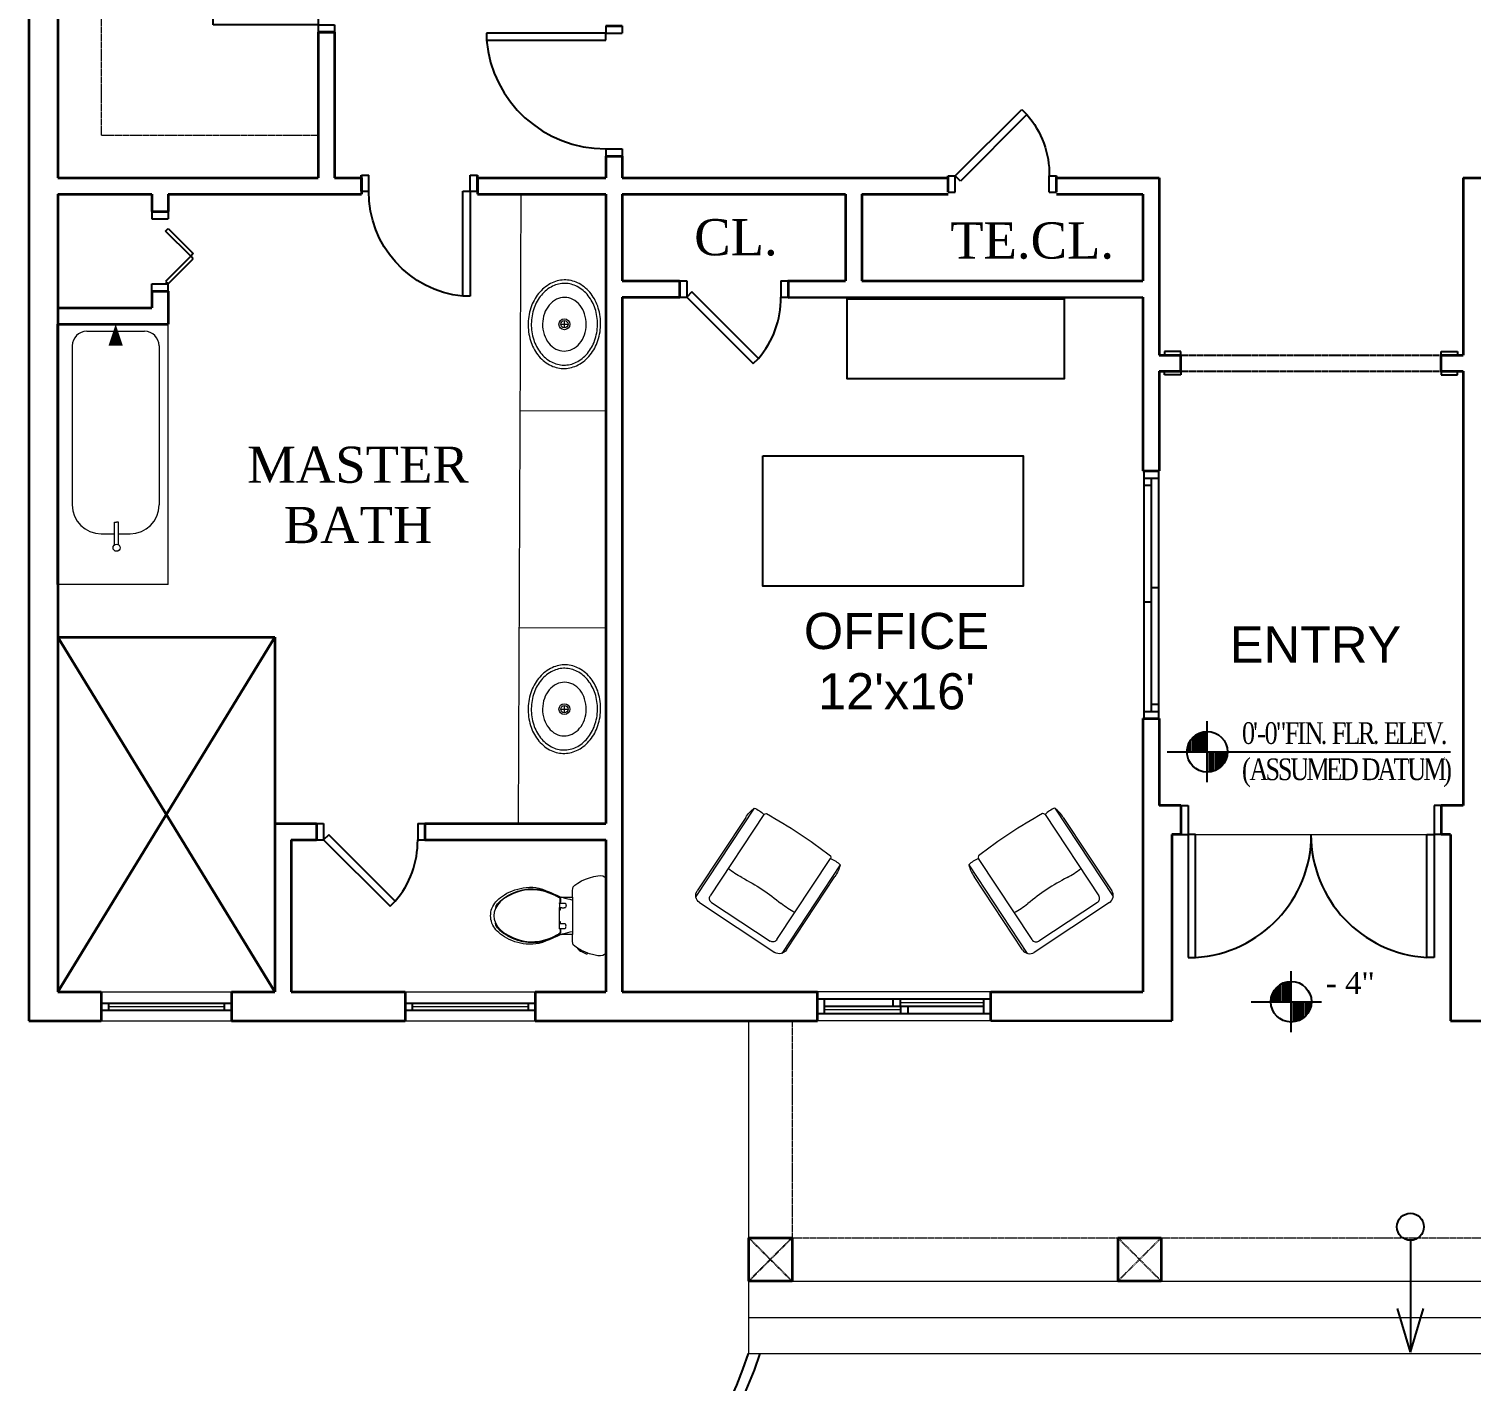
# Model space of a CAD drawing. Header units: inches. Extents: x 0 to 22102, y -19958 to 0.
# Drawn here: x 12240.3 to 12639, y -10535.1 to -10161.4 of the extents above; entities that cross this region are included whole.
import ezdxf

# ---------------------------------------------------------------- set-up
doc = ezdxf.new("R2010")
doc.units = ezdxf.units.IN
doc.header["$MEASUREMENT"] = 0
doc.linetypes.add('HIDDEN', pattern=[0.375, 0.25, -0.125])
doc.linetypes.add('HIDDEN2', pattern=[0.1875, 0.125, -0.0625])
for name, color, linetype in [('DOOR-EXT', 2, 'Continuous'), ('DOOR-INT', 2, 'Continuous'), ('ELEVATION NOTES', 1, 'Continuous'), ('FURNITURE', 8, 'Continuous'), ('Layer1', 1, 'Continuous'), ('TEXTL', 3, 'Continuous')]:
    doc.layers.add(name, color=color, linetype=linetype)
doc.layers.add('Fixtures_ Interior', color=7, linetype='Continuous', lineweight=0, true_color=0x616161)
doc.layers.add('Furniture_ Interior', color=7, linetype='Continuous', lineweight=25, true_color=0xa1a1a1)
for name, color, linetype, lineweight in [('wall view line', 210, 'Continuous', 13), ('WALL-EXT', 6, 'Continuous', 35), ('windows', 5, 'Continuous', 9)]:
    doc.layers.add(name, color=color, linetype=linetype, lineweight=lineweight)
doc.styles.add('TITLE-1', font='BOOKOS.TTF', dxfattribs={"height": 5})

# ---------------------------------------------------------------- blocks, each defined once
blk = doc.blocks.new("window_3'")
at = {"layer": 'DOOR-INT'}
for p, q in [((2822.43, -173.55), (2789.43, -173.55)), ((2789.43, -173.55), (2789.43, -175.55)), ((2822.43, -171.55), (2822.43, -173.55)), ((2822.43, -173.55), (2826.93, -173.55)), ((2822.43, -175.55), (2822.43, -173.55)), ((2826.93, -171.55), (2826.93, -173.55)), ((2789.43, -175.55), (2822.43, -175.55)), ((2822.43, -205.55), (2826.93, -205.55)), ((2822.43, -205.55), (2822.43, -207.55)), ((2826.93, -205.55), (2826.93, -207.55))]:
    blk.add_line(p, q, dxfattribs=at)
blk.add_arc((2822.3, -172.54), 33.01, 185.2342, 270.2184, dxfattribs=at)
at = {"layer": 'WALL-EXT'}
for p, q in [((2822.43, -171.55), (2826.93, -171.55)), ((2822.43, -207.55), (2826.93, -207.55))]:
    blk.add_line(p, q, dxfattribs=at)
blk = doc.blocks.new('door_')
at = {"layer": 'DOOR-INT'}
for p, q in [((3192.93, -117.3), (3190.93, -117.3)), ((3190.93, -117.3), (3190.93, -146.3)), ((3192.93, -146.3), (3192.93, -117.3)), ((3162.93, -146.3), (3164.93, -146.3)), ((3164.93, -146.3), (3164.93, -150.8)), ((3190.93, -146.3), (3192.93, -146.3)), ((3192.93, -146.3), (3192.93, -150.8)), ((3192.93, -146.3), (3194.93, -146.3)), ((3162.93, -150.8), (3164.93, -150.8)), ((3192.93, -150.8), (3194.93, -150.8))]:
    blk.add_line(p, q, dxfattribs=at)
blk.add_arc((3193.81, -146.04), 28.88, 95.7251, 180.5192, dxfattribs=at)
at = {"layer": 'WALL-EXT'}
for p, q in [((3162.93, -146.3), (3162.93, -150.8)), ((3194.93, -146.3), (3194.93, -150.8))]:
    blk.add_line(p, q, dxfattribs=at)
blk = doc.blocks.new('door 2')
at = {"layer": 'DOOR-INT'}
for p, q in [((2918.93, -377.8), (2920.93, -377.8)), ((2920.93, -377.8), (2920.93, -385.8)), ((2988.93, -377.8), (2988.93, -385.8)), ((2990.93, -377.8), (2988.93, -377.8)), ((2918.93, -385.8), (2920.93, -385.8)), ((2920.93, -385.8), (2920.93, -419.8)), ((2922.93, -385.8), (2920.93, -385.8)), ((2922.93, -419.8), (2922.93, -385.8)), ((2986.93, -419.8), (2986.93, -385.8)), ((2986.93, -385.8), (2988.93, -385.8)), ((2990.93, -385.8), (2988.93, -385.8)), ((2988.93, -385.8), (2988.93, -419.8)), ((2920.93, -419.8), (2922.93, -419.8)), ((2988.93, -419.8), (2986.93, -419.8))]:
    blk.add_line(p, q, dxfattribs=at)
for centre, start, end in [((2920.93, -385.8), 273.3665, 0), ((2988.93, -385.8), 180, 266.6335)]:
    blk.add_arc(centre, 34.06, start, end, dxfattribs=at)
at = {"layer": 'WALL-EXT'}
for p, q in [((2918.93, -377.8), (2918.93, -385.8)), ((2990.93, -377.8), (2990.93, -385.8)), ((2990.93, -377.8), (2990.93, -385.8))]:
    blk.add_line(p, q, dxfattribs=at)
blk = doc.blocks.new('window_CN26')
at = {"layer": 'DOOR-EXT'}
for p, q in [((2668.01, 184.69), (2716.01, 184.69)), ((2670.01, 180.69), (2670.01, 184.69)), ((2689.01, 182.69), (2689.01, 184.69)), ((2691.01, 182.69), (2691.01, 184.69)), ((2714.01, 180.69), (2714.01, 184.69)), ((2668.01, 180.69), (2716.01, 180.69)), ((2670.01, 182.69), (2714.01, 182.69)), ((2691.01, 182.69), (2691.01, 180.69)), ((2693.01, 182.69), (2693.01, 180.69))]:
    blk.add_line(p, q, dxfattribs=at)
at = {"layer": 'wall view line'}
for p, q in [((2716.01, 186.68), (2668.01, 186.68)), ((2668.01, 178.7), (2716.01, 178.7))]:
    blk.add_line(p, q, dxfattribs=at)
at = {"layer": 'WALL-EXT'}
for p, q in [((2668.01, 178.7), (2668.01, 186.68)), ((2716.01, 178.7), (2716.01, 186.68))]:
    blk.add_line(p, q, dxfattribs=at)
at = {"layer": 'windows'}
for p, q in [((2691.01, 183.69), (2714.01, 183.69)), ((2691.01, 181.69), (2670.01, 181.69))]:
    blk.add_line(p, q, dxfattribs=at)
blk = doc.blocks.new('sling door')
at = {"layer": 'DOOR-INT'}
for p, q in [((2902.7, -285.3), (2902.7, -351.8)), ((2906.7, -285.3), (2906.7, -287.3)), ((2902.7, -287.3), (2906.7, -287.3)), ((2902.7, -289.3), (2904.7, -289.3)), ((2904.7, -287.3), (2904.7, -351.8)), ((2906.7, -287.3), (2906.7, -353.8)), ((2904.7, -317.55), (2906.7, -317.55)), ((2902.7, -321.55), (2904.7, -321.55)), ((2904.7, -349.8), (2906.7, -349.8)), ((2902.7, -351.8), (2906.7, -351.8)), ((2902.7, -351.8), (2902.7, -353.8))]:
    blk.add_line(p, q, dxfattribs=at)
at = {"layer": 'WALL-EXT'}
for p, q in [((2902.43, -285.3), (2906.93, -285.3)), ((2902.43, -353.8), (2906.93, -353.8))]:
    blk.add_line(p, q, dxfattribs=at)
blk = doc.blocks.new('Sink - Oval top')
for p, q in [((-1, 0), (1, 0)), ((0, 1), (0, -1))]:
    blk.add_line(p, q)
at = {"linetype": 'Continuous'}
for points in [[(-12.23, 0.39, 0.117634), (-11.46, -3.36, 0.104469), (-8.88, -6.8, 0.090016), (-5.08, -9.07, 0.08192), (-0.32, -10.02, 0.08192), (4.49, -9.38, 0.090016), (8.42, -7.36, 0.104469), (11.22, -4.09, 0.117634), (12.23, -0.39, 0.117634), (11.46, 3.36, 0.104469), (8.88, 6.8, 0.090016), (5.08, 9.07, 0.08192), (0.32, 10.02, 0.08192), (-4.49, 9.38, 0.090016), (-8.42, 7.36, 0.104469), (-11.22, 4.09, 0.117634)], [(-11.29, 0.16, 0.118622), (-10.52, -3.25, 0.104678), (-8.07, -6.36, 0.089562), (-4.54, -8.37, 0.081185), (-0.13, -9.15, 0.081185), (4.3, -8.49, 0.089562), (7.89, -6.58, 0.104678), (10.42, -3.55, 0.118622), (11.29, -0.16, 0.118622), (10.52, 3.25, 0.104678), (8.07, 6.36, 0.089562), (4.54, 8.37, 0.081185), (0.13, 9.15, 0.081185), (-4.3, 8.49, 0.089562), (-7.89, 6.58, 0.104678), (-10.42, 3.55, 0.118622)], [(-7.42, 0.08, 0.118283), (-6.91, -2.17, 0.104607), (-5.29, -4.21, 0.089718), (-2.97, -5.53, 0.081436), (-0.07, -6.04, 0.081436), (2.84, -5.59, 0.089718), (5.2, -4.33, 0.104607), (6.86, -2.32, 0.118283), (7.42, -0.08, 0.118283), (6.91, 2.17, 0.104607), (5.29, 4.21, 0.089718), (2.97, 5.53, 0.081436), (0.07, 6.04, 0.081436), (-2.84, 5.59, 0.089718), (-5.2, 4.33, 0.104607), (-6.86, 2.32, 0.118283)]]:
    blk.add_lwpolyline(points, format="xyb", close=True, dxfattribs=at)
for radius in [1.5, 1]:
    blk.add_circle((0, 0), radius)
blk = doc.blocks.new('post')
at = {"layer": 'Layer1', "linetype": 'HIDDEN', "ltscale": 0.2}
for p, q in [((2157.33, 311.43), (2145.33, 299.43)), ((2145.33, 311.43), (2157.33, 299.43))]:
    blk.add_line(p, q, dxfattribs=at)
at = {"layer": 'WALL-EXT'}
for p, q in [((2145.33, 311.43), (2157.33, 311.43)), ((2145.33, 311.43), (2145.33, 299.43)), ((2157.33, 311.43), (2157.33, 299.43)), ((2157.33, 299.43), (2145.33, 299.43))]:
    blk.add_line(p, q, dxfattribs=at)
blk = doc.blocks.new('DOOR_LIN')
at = {"layer": 'DOOR-INT'}
for p, q in [((12272.26, -10211.86), (12272.26, -10213.86)), ((12276.76, -10211.86), (12276.76, -10213.86)), ((12272.26, -10213.86), (12276.76, -10213.86)), ((12276.05, -10217.25), (12276.76, -10216.54)), ((12283, -10224.2), (12276.05, -10217.25)), ((12276.76, -10216.54), (12283.71, -10223.49)), ((12283.71, -10223.49), (12283, -10224.2)), ((12283, -10224.2), (12276.05, -10231.15)), ((12276.76, -10231.86), (12283.71, -10224.91)), ((12283.71, -10224.91), (12283, -10224.2)), ((12272.26, -10231.86), (12276.76, -10231.86)), ((12272.26, -10233.86), (12272.26, -10231.86)), ((12276.05, -10231.15), (12276.76, -10231.86)), ((12276.76, -10233.86), (12276.76, -10231.86))]:
    blk.add_line(p, q, dxfattribs=at)
at = {"layer": 'WALL-EXT'}
for p, q in [((12272.26, -10211.86), (12276.76, -10211.86)), ((12272.26, -10233.86), (12276.76, -10233.86)), ((12272.26, -10233.86), (12276.76, -10233.86))]:
    blk.add_line(p, q, dxfattribs=at)
blk = doc.blocks.new('DOOR_261')
at = {"layer": 'DOOR-INT'}
for p, q in [((12426.15, -10231.01), (12428.15, -10231.01)), ((12428.15, -10231.01), (12428.15, -10235.51)), ((12454.15, -10231.01), (12454.15, -10235.51)), ((12454.15, -10231.01), (12456.15, -10231.01)), ((12426.15, -10235.51), (12428.15, -10235.51)), ((12429.56, -10234.09), (12428.15, -10235.51)), ((12428.15, -10235.51), (12446.53, -10253.89)), ((12447.95, -10252.48), (12429.56, -10234.09)), ((12454.15, -10235.51), (12456.15, -10235.51)), ((12446.53, -10253.89), (12447.95, -10252.48))]:
    blk.add_line(p, q, dxfattribs=at)
blk.add_arc((12428.68, -10235.82), 25.47, 319.1551, 0.7005, dxfattribs=at)
at = {"layer": 'WALL-EXT'}
for p, q in [((12426.15, -10231.01), (12426.15, -10235.51)), ((12456.15, -10231.01), (12456.15, -10235.51))]:
    blk.add_line(p, q, dxfattribs=at)
blk = doc.blocks.new('Addison Slipper Chair')
at = {"layer": 'Furniture_ Interior', "lineweight": 0, "transparency": 33554687}
for p, q in [((-6.07, 0.41), (-6.07, 12.66)), ((6.07, 0.41), (6.07, 12.66))]:
    blk.add_line(p, q, dxfattribs=at)
blk.add_lwpolyline([(5.32, 13.01, -0.414214), (6.3, 12.02), (6.3, 1.87, -0.081047), (6.07, 0.41, -0.088417), (4.7, 0.41, -0.192868), (4.52, 0.18, -0.040637), (-4.52, 0.18, -0.192868), (-4.7, 0.41, -0.088417), (-6.07, 0.41, -0.081047), (-6.3, 1.87), (-6.3, 12.02, -0.414214), (-5.32, 13.01)], format="xyb", close=True, dxfattribs=at)
for points in [[(-4.7, 0.41), (-4.7, 11.66, -0.414214), (-4.14, 12.22), (4.13, 12.22, -0.414214), (4.7, 11.65), (4.7, 0.41)], [(-4.7, 7.91, -0.042581), (-2.78, 7.91, 0.028758), (0, 7.74, 0.028758), (2.78, 7.91, -0.042581), (4.7, 7.91)]]:
    blk.add_lwpolyline(points, format="xyb", dxfattribs=at)
blk = doc.blocks.new('K-3578-RA  Barrington_ Comfort Height_ Two-Piece Elongated Toilet')
at = {"layer": 'Fixtures_ Interior', "lineweight": 0, "transparency": 33554687}
for p, q in [((-1.95, 8.55), (1.96, 8.55)), ((-0.82, 7.44), (-0.82, 7.69)), ((-1.27, 7.19), (-0.86, 7.19)), ((-0.82, 7.44), (-0.82, 7.22)), ((1.27, 7.19), (0.86, 7.19))]:
    blk.add_line(p, q, dxfattribs=at)
blk.add_lwpolyline([(-2.65, 8.55), (-2.86, 8.57), (-3.02, 8.62), (-3.18, 8.78), (-3.4, 9.1), (-3.63, 9.5), (-3.81, 9.89), (-3.96, 10.31), (-4.09, 10.76), (-4.17, 11.18), (-4.19, 11.49), (-4.16, 11.72), (-4.05, 11.89), (-3.92, 11.99), (-3.78, 12.02), (-1.95, 12.02), (-1.95, 12.09), (1.96, 12.09), (1.96, 12.02), (3.78, 12.02), (3.92, 11.99), (4.05, 11.89), (4.16, 11.72), (4.19, 11.49), (4.17, 11.18), (4.09, 10.76), (3.96, 10.31), (3.91, 10.16), (3.94, 10.12), (3.99, 10.08), (4.02, 10.04), (4.02, 10), (3.82, 9.59), (3.78, 9.53), (3.75, 9.45), (3.72, 9.39), (3.7, 9.35), (3.68, 9.32), (3.67, 9.31), (3.65, 9.29), (3.65, 9.29), (3.62, 9.26), (3.57, 9.21), (3.49, 9.15), (3.44, 9.11), (3.4, 9.09), (3.38, 9.07), (3.18, 8.78), (3.02, 8.62), (2.87, 8.57), (2.69, 8.55), (2.06, 8.55), (1.96, 8.55), (1.96, 7.58), (1.96, 7.35), (2.02, 7.2), (2.15, 6.92), (2.28, 6.63), (2.4, 6.36), (2.41, 6.33), (2.5, 6.12), (2.58, 5.92), (2.65, 5.72), (2.76, 5.48), (2.78, 5.43), (2.83, 5.27), (2.89, 5.02), (2.95, 4.72), (2.98, 4.4), (2.98, 4.07), (2.96, 3.72), (2.92, 3.39), (2.87, 3.11), (2.8, 2.83), (2.71, 2.52), (2.59, 2.21), (2.48, 1.94), (2.35, 1.7), (2.21, 1.45), (2.06, 1.23), (1.91, 1.02), (1.76, 0.84), (1.61, 0.68), (1.46, 0.54), (1.31, 0.43), (1.16, 0.32), (0.97, 0.22), (0.77, 0.14), (0.58, 0.08), (0.38, 0.03), (0.19, 0.01), (0.01, 0), (-0.18, 0.01), (-0.37, 0.03), (-0.57, 0.07), (-0.76, 0.14), (-0.96, 0.22), (-1.14, 0.32), (-1.3, 0.43), (-1.45, 0.54), (-1.6, 0.68), (-1.75, 0.84), (-1.9, 1.02), (-2.05, 1.23), (-2.2, 1.45), (-2.34, 1.69), (-2.47, 1.94), (-2.58, 2.21), (-2.7, 2.52), (-2.79, 2.83), (-2.86, 3.11), (-2.91, 3.39), (-2.95, 3.72), (-2.97, 4.07), (-2.97, 4.4), (-2.94, 4.72), (-2.88, 5.02), (-2.82, 5.27), (-2.77, 5.43), (-2.75, 5.48), (-2.64, 5.72), (-2.57, 5.92), (-2.49, 6.12), (-2.39, 6.34), (-2.37, 6.4), (-2.36, 6.42), (-2.27, 6.63), (-2.14, 6.92), (-2.01, 7.2), (-1.95, 7.35), (-1.95, 7.58), (-1.95, 8.11), (-1.95, 8.55)], close=True, dxfattribs=at)
for points in [[(-1.95, 12.02), (1.96, 12.02), (1.96, 12.09), (1.96, 12.02)], [(3.91, 10.16), (3.81, 9.89), (3.63, 9.5), (3.38, 9.07)], [(-1.64, 8.55), (-1.64, 8.53), (-1.68, 8.3), (-1.73, 8.05), (-1.8, 7.78), (-1.89, 7.5), (-1.95, 7.35)], [(-1.33, 7.19), (-1.33, 7.69), (-1.32, 7.78), (-1.29, 7.83), (-1.24, 7.86), (-1.16, 7.87), (-1.08, 7.88), (-0.99, 7.87), (-0.92, 7.86), (-0.86, 7.83), (-0.83, 7.78), (-0.82, 7.69)], [(1.34, 7.19), (1.34, 7.69), (1.33, 7.78), (1.3, 7.83), (1.25, 7.86), (1.17, 7.87), (1.09, 7.88), (1, 7.87), (0.92, 7.86), (0.87, 7.83), (0.84, 7.78), (0.83, 7.69), (0.83, 7.19)], [(1.96, 7.35), (1.9, 7.5), (1.81, 7.78), (1.74, 8.05), (1.69, 8.3), (1.65, 8.53), (1.65, 8.55)], [(-2.56, 2.83), (-2.71, 3.37), (-2.8, 3.91), (-2.82, 4.44), (-2.78, 4.96), (-2.68, 5.5), (-2.53, 5.99), (-2.39, 6.34)], [(-1.27, 7.19), (-1.33, 7.19), (-1.34, 7.19), (-1.35, 7.19), (-1.35, 7.2), (-1.36, 7.24), (-1.36, 7.25), (-1.36, 7.26), (-1.42, 7.27), (-1.58, 7.27), (-1.74, 7.27), (-1.79, 7.27), (-1.82, 7.23), (-1.89, 7.11), (-1.91, 7.07), (-1.97, 6.98), (-2.07, 6.79), (-2.1, 6.73), (-2.23, 6.46), (-2.36, 6.12), (-2.37, 6.11), (-2.52, 5.66), (-2.64, 5.14), (-2.7, 4.6), (-2.71, 4.06), (-2.66, 3.52), (-2.53, 2.97), (-2.31, 2.38), (-2.04, 1.82), (-1.76, 1.36), (-1.45, 1), (-1.11, 0.7), (-0.74, 0.5), (-0.37, 0.38), (0, 0.35), (0.37, 0.38), (0.74, 0.5), (1.11, 0.7), (1.45, 1), (1.76, 1.36), (2.04, 1.82), (2.31, 2.38), (2.53, 2.97), (2.66, 3.52), (2.71, 4.06), (2.7, 4.6), (2.64, 5.14), (2.52, 5.66), (2.37, 6.11), (2.36, 6.12), (2.23, 6.46), (2.1, 6.73), (2.07, 6.79), (1.97, 6.98), (1.91, 7.07), (1.89, 7.11)], [(-2.36, 6.42), (-2.22, 6.71), (-2.13, 6.87), (-2.07, 6.97), (-2.02, 7.05), (-1.97, 7.13), (-1.91, 7.2), (-1.86, 7.25), (-1.83, 7.27), (-1.81, 7.28), (-1.74, 7.29), (-1.58, 7.29), (-1.43, 7.29), (-1.36, 7.27)], [(-1.36, 7.27), (-1.35, 7.24), (-1.34, 7.19)], [(-0.57, 7.19), (-0.61, 7.19), (-0.63, 7.19), (-0.66, 7.19), (-0.72, 7.19), (-0.78, 7.19), (-0.81, 7.19), (-0.83, 7.19), (-0.86, 7.19)], [(-0.61, 7.19), (-0.61, 7.21), (-0.62, 7.26), (-0.63, 7.28), (-0.81, 7.28), (-0.82, 7.26), (-0.82, 7.21), (-0.82, 7.19)], [(0.57, 7.19), (0.27, 7.19), (0, 7.19), (-0.27, 7.19), (-0.57, 7.19)], [(0.86, 7.19), (0.83, 7.19), (0.81, 7.19), (0.78, 7.19), (0.72, 7.19), (0.66, 7.19), (0.63, 7.19), (0.61, 7.19), (0.57, 7.19)], [(0.83, 7.19), (0.82, 7.21), (0.82, 7.26), (0.81, 7.28), (0.63, 7.28), (0.62, 7.26), (0.61, 7.21), (0.61, 7.19)], [(1.34, 7.19), (1.35, 7.24), (1.36, 7.27), (1.43, 7.29), (1.58, 7.29), (1.74, 7.29), (1.82, 7.28), (1.83, 7.27), (1.86, 7.25), (1.91, 7.2), (1.96, 7.13), (2.02, 7.05), (2.07, 6.97), (2.13, 6.87), (2.22, 6.71), (2.37, 6.4), (2.53, 5.99), (2.68, 5.5), (2.78, 4.96), (2.82, 4.44), (2.81, 3.91), (2.72, 3.37), (2.57, 2.84), (2.36, 2.29), (2.12, 1.79), (2.11, 1.78), (1.84, 1.35), (1.56, 0.99), (1.25, 0.7), (0.97, 0.53), (0.79, 0.5), (0.77, 0.51)], [(1.35, 7.19), (1.34, 7.19), (1.33, 7.19), (1.27, 7.19)], [(1.35, 7.19), (1.35, 7.2), (1.36, 7.24), (1.36, 7.25), (1.36, 7.26), (1.42, 7.27), (1.58, 7.27), (1.74, 7.27), (1.79, 7.27), (1.82, 7.23), (1.89, 7.11)], [(-0.98, 0.54), (-1.26, 0.72), (-1.57, 1.02), (-1.85, 1.38), (-2.1, 1.8), (-2.35, 2.29), (-2.56, 2.82)], [(-0.97, 0.53), (-0.79, 0.51), (-0.78, 0.52)]]:
    blk.add_lwpolyline(points, dxfattribs=at)
blk = doc.blocks.new('windows _PA3060')
at = {"layer": 'DOOR-INT'}
for p, q in [((2624.22, 97.7), (2624.22, 133.7)), ((2626.22, 131.7), (2624.22, 131.7)), ((2626.22, 97.7), (2626.22, 133.7)), ((2626.22, 99.7), (2624.22, 99.7))]:
    blk.add_line(p, q, dxfattribs=at)
at = {"layer": 'wall view line'}
for p, q in [((2621.43, 133.7), (2621.43, 97.7)), ((2629.43, 133.7), (2629.43, 97.7))]:
    blk.add_line(p, q, dxfattribs=at)
at = {"layer": 'WALL-EXT'}
for p, q in [((2629.43, 133.7), (2621.43, 133.7)), ((2629.43, 97.7), (2621.43, 97.7))]:
    blk.add_line(p, q, dxfattribs=at)
at = {"layer": 'windows'}
blk.add_line((2625.22, 99.7), (2625.22, 131.7), dxfattribs=at)

msp = doc.modelspace()

# ---------------------------------------------------------------- linework, layer by layer
at = {"layer": 'DOOR-INT'}
for p, q in [((12558.75825, -10250.50801), (12554.25825, -10250.50801)), ((12554.25825, -10250.50801), (12554.25825, -10251.50801)), ((12558.75825, -10251.50801), (12558.75825, -10250.50801)), ((12630.75825, -10251.50801), (12630.75825, -10250.50801)), ((12630.75825, -10250.50801), (12635.25825, -10250.50801)), ((12635.25825, -10250.50801), (12635.25825, -10251.50801)), ((12554.25825, -10257.00801), (12554.25825, -10256.00801)), ((12558.75825, -10257.00801), (12554.25825, -10257.00801)), ((12558.75825, -10256.00801), (12558.75825, -10257.00801)), ((12630.75825, -10256.00801), (12630.75825, -10257.00801)), ((12630.75825, -10257.00801), (12635.25825, -10257.00801)), ((12635.25825, -10257.00801), (12635.25825, -10256.00801))]:
    msp.add_line(p, q, dxfattribs=at)
at = {"layer": 'DOOR-INT', "linetype": 'HIDDEN2'}
for p, q in [((12558.75825, -10251.50801), (12630.75825, -10251.50801)), ((12558.75825, -10256.00801), (12630.75825, -10256.00801))]:
    msp.add_line(p, q, dxfattribs=at)
at = {"layer": 'ELEVATION NOTES'}
for p, q in [((12566.03829, -10369.59387), (12566.03829, -10352.76106)), ((12560.98845, -10361.17746), (12560.98845, -10358.73171)), ((12561.54954, -10361.17746), (12561.54954, -10357.8109)), ((12562.11064, -10361.17746), (12562.11064, -10357.17045)), ((12562.67173, -10361.17746), (12562.67173, -10356.68871)), ((12563.23282, -10361.17746), (12563.23282, -10356.31824)), ((12563.79392, -10361.17746), (12563.79392, -10356.03495)), ((12564.35501, -10361.17746), (12564.35501, -10355.82496)), ((12564.9161, -10361.17746), (12564.9161, -10355.67989)), ((12565.4772, -10361.17746), (12565.4772, -10355.59465)), ((12554.99793, -10361.17746), (12574.4547, -10361.17746)), ((12566.59939, -10361.17746), (12633.26008, -10361.17746)), ((12566.59939, -10361.17746), (12566.59939, -10366.76028)), ((12567.16048, -10361.17746), (12567.16048, -10366.67504)), ((12567.72157, -10361.17746), (12567.72157, -10366.52996)), ((12568.28267, -10361.17746), (12568.28267, -10366.31998)), ((12568.84376, -10361.17746), (12568.84376, -10366.03668)), ((12569.40485, -10361.17746), (12569.40485, -10365.66621)), ((12569.96595, -10361.17746), (12569.96595, -10365.18447)), ((12570.52704, -10361.17746), (12570.52704, -10364.54402)), ((12571.08814, -10361.17746), (12571.08814, -10363.62321)), ((12571.64923, -10361.17746), (12571.64923, -10361.1776)), ((12589.23901, -10438.67374), (12589.23901, -10421.84093)), ((12584.75026, -10430.25734), (12584.75026, -10426.89078)), ((12585.31135, -10430.25734), (12585.31135, -10426.25033)), ((12585.87244, -10430.25734), (12585.87244, -10425.76859)), ((12586.43354, -10430.25734), (12586.43354, -10425.39812)), ((12586.99463, -10430.25734), (12586.99463, -10425.11482)), ((12587.55572, -10430.25734), (12587.55572, -10424.90484)), ((12588.11682, -10430.25734), (12588.11682, -10424.75976)), ((12588.67791, -10430.25734), (12588.67791, -10424.67452)), ((12578.19864, -10430.25734), (12597.65541, -10430.25734)), ((12584.18916, -10430.25734), (12584.18916, -10427.81159)), ((12589.8001, -10430.25734), (12589.8001, -10435.84015)), ((12590.36119, -10430.25734), (12590.36119, -10435.75491)), ((12590.92229, -10430.25734), (12590.92229, -10435.60984)), ((12591.48338, -10430.25734), (12591.48338, -10435.39985)), ((12592.04447, -10430.25734), (12592.04447, -10435.11656)), ((12592.60557, -10430.25734), (12592.60557, -10434.74609)), ((12593.16666, -10430.25734), (12593.16666, -10434.26434)), ((12593.72776, -10430.25734), (12593.72776, -10433.6239)), ((12594.28885, -10430.25734), (12594.28885, -10432.70309)), ((12594.84994, -10430.25734), (12594.84994, -10430.25747))]:
    msp.add_line(p, q, dxfattribs=at)
for centre in [(12566.03829, -10361.17746), (12589.23901, -10430.25734)]:
    msp.add_circle(centre, 5.61094, dxfattribs=at)
at = {"layer": 'Fixtures_ Interior', "linetype": 'Continuous', "lineweight": 0, "transparency": 33554687}
for p, q in [((12376.32075, -10207.00801), (12375.57075, -10381.00801)), ((12278.75825, -10314.92865), (12278.75825, -10242.95801)), ((12256.25825, -10244.95801), (12272.25825, -10244.95801)), ((12252.25825, -10248.95801), (12252.25825, -10292.95801)), ((12276.25825, -10248.95801), (12276.25825, -10292.95801)), ((12399.75825, -10267.00801), (12376.06327, -10266.90752)), ((12263.95817, -10303.97488), (12263.95817, -10297.69403)), ((12263.95817, -10297.69403), (12264.49926, -10297.69403)), ((12265.05155, -10297.69403), (12264.51046, -10297.69403)), ((12265.05155, -10303.97488), (12265.05155, -10297.69403)), ((12260.25825, -10300.95801), (12263.95817, -10300.95801)), ((12265.05155, -10300.95801), (12268.25825, -10300.95801)), ((12278.75825, -10314.92865), (12248.25825, -10314.92865)), ((12399.75825, -10327.00801), (12375.80428, -10326.9064))]:
    msp.add_line(p, q, dxfattribs=at)
msp.add_lwpolyline([(12264.25825, -10242.95801, 0, 4, 0), (12264.25825, -10248.95801, 4, 4, 0)], format="xyseb", dxfattribs=at)
msp.add_circle((12264.50486, -10304.78752), 0.97942, dxfattribs=at)
for centre, radius, start, end in [((12256.25825, -10248.95801), 4, 90, 180), ((12272.25825, -10248.95801), 4, 0, 90), ((12260.25825, -10292.95801), 8, 180, 270), ((12268.25825, -10292.95801), 8, 270, 0)]:
    msp.add_arc(centre, radius, start, end, dxfattribs=at)
at = {"layer": 'FURNITURE'}
for points in [[(12466.52198, -10235.95774), (12526.52198, -10235.95774), (12526.52198, -10258.11563), (12466.52198, -10258.11563)], [(12443.18667, -10279.36377), (12515.18667, -10279.36377), (12515.18667, -10315.36377), (12443.18667, -10315.36377)]]:
    msp.add_lwpolyline(points, close=True, dxfattribs=at)
at = {"layer": 'TEXTL', "color": 6}
for p, q in [((12260.25825, -10427.50801), (12260.25825, -10435.50801)), ((12296.25825, -10427.50801), (12296.25825, -10435.50801)), ((12622.22358, -10496.20262), (12622.22358, -10527.14677)), ((12622.22358, -10527.14677), (12618.61816, -10515.09663)), ((12622.22358, -10527.14677), (12625.82901, -10515.09663))]:
    msp.add_line(p, q, dxfattribs=at)
msp.add_circle((12622.22358, -10492.47431), 3.72831, dxfattribs=at)
at = {"layer": 'TEXTL'}
for centre, radius, start, end in [((12326.01731, -10489.74893), 119.37026, 271.5389586, 341.559542), ((12325.95749, -10489.66343), 122.45698, 271.544567, 341.9983834)]:
    msp.add_arc(centre, radius, start, end, dxfattribs=at)
at = {"layer": 'wall view line', "color": 6, "linetype": 'HIDDEN2'}
for p, q in [((12260.25825, -10064.00801), (12260.25825, -10190.75801)), ((12260.25825, -10190.75801), (12320.25825, -10190.75801)), ((12451.25825, -10435.50801), (12451.25825, -10495.508)), ((12439.25825, -10495.50801), (12655.38325, -10495.50801))]:
    msp.add_line(p, q, dxfattribs=at)
at = {"layer": 'wall view line'}
for p, q in [((12558.75825, -10384.00801), (12630.75825, -10384.00801)), ((12439.25825, -10435.50801), (12439.25825, -10527.50801)), ((12439.25825, -10507.50801), (12655.38325, -10507.50801)), ((12449.25826, -10507.50801), (12449.25826, -10507.50801)), ((12439.25825, -10517.50801), (12655.38325, -10517.50801)), ((12439.25825, -10527.50801), (12655.38325, -10527.50801))]:
    msp.add_line(p, q, dxfattribs=at)
at = {"layer": 'WALL-EXT'}
for p, q in [((12240.25825, -10014.25801), (12240.25825, -10435.50801)), ((12248.25825, -10052.00801), (12248.25825, -10202.50801)), ((12320.25825, -10162.25801), (12320.25825, -10202.50801)), ((12324.75825, -10162.25801), (12320.25825, -10162.25801)), ((12324.75825, -10162.25801), (12324.75825, -10202.50801)), ((12399.75825, -10196.50801), (12399.75825, -10202.50801)), ((12404.25825, -10196.50801), (12404.25825, -10202.50801)), ((12248.25825, -10202.50801), (12320.25825, -10202.50801)), ((12324.75825, -10202.50801), (12332.25825, -10202.50801)), ((12332.25825, -10202.50801), (12332.25825, -10207.00801)), ((12364.25825, -10202.50801), (12399.75825, -10202.50801)), ((12364.25825, -10202.50801), (12364.25825, -10207.00801)), ((12404.25825, -10202.50801), (12494.38325, -10202.50801)), ((12524.38325, -10202.50801), (12552.75825, -10202.50801)), ((12552.75825, -10202.50801), (12552.75825, -10251.50801)), ((12636.75825, -10202.50801), (12636.75825, -10251.50801)), ((12636.75825, -10202.50801), (12767.75825, -10202.50801)), ((12248.25825, -10207.00801), (12274.25825, -10207.00801)), ((12248.25825, -10207.00801), (12274.25825, -10207.00801)), ((12248.25825, -10207.00801), (12248.25825, -10329.50801)), ((12274.25825, -10207.00801), (12274.25825, -10211.85801)), ((12278.75825, -10207.00801), (12278.75825, -10211.85801)), ((12278.75825, -10207.00801), (12296.25825, -10207.00801)), ((12278.75825, -10207.00801), (12332.25825, -10207.00801)), ((12364.25825, -10207.00801), (12399.75825, -10207.00801)), ((12399.75825, -10207.00801), (12399.75825, -10381.00801)), ((12404.25825, -10207.00801), (12466.00825, -10207.00801)), ((12404.25825, -10207.00801), (12404.25825, -10231.00801)), ((12466.00825, -10207.00801), (12466.00825, -10231.00801)), ((12470.50825, -10207.00801), (12494.38325, -10207.00801)), ((12470.50825, -10207.00801), (12470.50825, -10231.00801)), ((12524.38325, -10207.00801), (12548.25825, -10207.00801)), ((12548.25825, -10207.00801), (12548.25825, -10231.00801)), ((12404.25825, -10231.00801), (12420.1463, -10231.00801)), ((12450.13479, -10231.00801), (12466.00825, -10231.00801)), ((12470.50825, -10231.00801), (12548.25825, -10231.00801)), ((12274.25825, -10233.85801), (12274.25825, -10238.45801)), ((12278.75825, -10233.85801), (12278.75825, -10242.95801)), ((12404.25825, -10235.50801), (12420.19421, -10235.50801)), ((12404.25825, -10235.50801), (12404.25825, -10427.50801)), ((12450.19902, -10235.63209), (12548.25825, -10235.50801)), ((12548.25825, -10235.50801), (12548.25825, -10283.50801)), ((12248.25825, -10238.45801), (12274.25825, -10238.45801)), ((12248.25825, -10242.95801), (12278.75825, -10242.95801)), ((12248.25825, -10314.92865), (12248.25825, -10242.95801)), ((12552.75825, -10251.50801), (12558.75825, -10251.50801)), ((12558.75825, -10256.00801), (12558.75825, -10251.50801)), ((12630.75825, -10251.50801), (12636.75825, -10251.50801)), ((12630.75825, -10256.00801), (12630.75825, -10251.50801)), ((12552.75825, -10256.00801), (12558.75825, -10256.00801)), ((12552.75825, -10256.00801), (12552.75825, -10283.50801)), ((12630.75825, -10256.00801), (12636.75825, -10256.00801)), ((12636.75825, -10256.00801), (12636.75825, -10376.00801)), ((12248.25825, -10329.50801), (12308.25825, -10329.50801)), ((12248.25825, -10329.50801), (12248.25825, -10427.50801)), ((12308.25825, -10329.50801), (12248.25825, -10427.50801)), ((12248.25825, -10329.50801), (12308.25825, -10427.50801)), ((12308.25825, -10329.50801), (12308.25825, -10427.50801)), ((12548.25825, -10352.00801), (12548.25825, -10427.50801)), ((12552.75825, -10352.00801), (12552.75825, -10376.00801)), ((12558.75825, -10376.00801), (12552.75825, -10376.00801)), ((12636.75825, -10376.00801), (12630.75825, -10376.00801)), ((12636.75825, -10376.00801), (12636.75825, -10376.00801)), ((12308.25825, -10381.00801), (12319.75825, -10381.00801)), ((12319.75825, -10381.00801), (12319.75825, -10385.50801)), ((12349.75826, -10381.00801), (12399.75825, -10381.00801)), ((12349.75826, -10381.00801), (12349.75826, -10385.50801)), ((12312.75825, -10385.50801), (12319.75825, -10385.50801)), ((12312.75825, -10385.50801), (12312.75825, -10427.50801)), ((12349.75826, -10385.50801), (12399.75825, -10385.50801)), ((12399.75825, -10385.50801), (12399.75825, -10427.50801)), ((12556.25825, -10384.00801), (12556.25825, -10435.50801)), ((12558.75825, -10384.00801), (12556.25825, -10384.00801)), ((12633.25825, -10384.00801), (12630.75825, -10384.00801)), ((12633.25825, -10384.00801), (12633.25825, -10435.50801)), ((12248.25825, -10427.50801), (12260.25825, -10427.50801)), ((12296.25825, -10427.50801), (12308.25825, -10427.50801)), ((12312.75825, -10427.50801), (12344.25825, -10427.50801)), ((12380.25825, -10427.50801), (12399.75825, -10427.50801)), ((12404.25825, -10427.50801), (12458.25825, -10427.50801)), ((12506.25825, -10427.50801), (12548.25825, -10427.50801)), ((12240.25825, -10435.50801), (12260.25825, -10435.50801)), ((12296.25825, -10435.50801), (12344.25825, -10435.50801)), ((12380.25825, -10435.50801), (12458.25825, -10435.50801)), ((12506.25825, -10435.49093), (12556.25825, -10435.50801)), ((12633.25825, -10435.50801), (12669.50825, -10435.50801))]:
    msp.add_line(p, q, dxfattribs=at)

# ---------------------------------------------------------------- block references
at = {"layer": 'DOOR-INT', "xscale": -1}
for p, rotation in [((12173.95801, -6967.33163), 90), ((9169.33187, -10352.55824), 180)]:
    msp.add_blockref('door_', p, dxfattribs=dict(at, rotation=rotation))
at = {"layer": 'DOOR-INT'}
for name, p in [("window_3'", (9577.33187, -9988.95777)), ('sling door', (9645.83187, -9998.20777)), ('door 2', (9639.83187, -9998.20777))]:
    msp.add_blockref(name, p, dxfattribs=at)
at = {"layer": 'Fixtures_ Interior', "linetype": 'Continuous', "lineweight": 0, "transparency": 33554687, "rotation": 90.0000000000002}
for p in [(12388.3167, -10243.00373), (12388.3167, -10349.38979)]:
    msp.add_blockref('Sink - Oval top', p, dxfattribs=at)
at = {"layer": 'Fixtures_ Interior', "linetype": 'Continuous', "lineweight": 0, "transparency": 33554687}
for name, p, xscale, yscale, zscale, rotation in [('Addison Slipper Chair', (12453.23755, -10383.76211), -2.346481492244573, 2.39264411009383, 1.071160972018876, 146.565051177078), ('Addison Slipper Chair', (12511.45709, -10383.76211), 2.346481492244573, 2.39264411009383, 1.071160972018876, 213.434948822922), ('K-3578-RA  Barrington_ Comfort Height_ Two-Piece Elongated Toilet', (12367.9298, -10406.49757), 2.647201359887394, 2.647201359887394, 1.042205259798187, 270)]:
    msp.add_blockref(name, p, dxfattribs=dict(at, xscale=xscale, yscale=yscale, zscale=zscale, rotation=rotation))
at = {"layer": 'Layer1'}
for p in [(10293.92853, -10806.93342), (10395.99103, -10806.93342)]:
    msp.add_blockref('post', p, dxfattribs=at)
at = {"layer": 'TEXTL', "xscale": -1, "rotation": 180}
msp.add_blockref('DOOR_261', (68.23695, -20437.51602), dxfattribs=at)
at = {"layer": 'TEXTL'}
for name, p in [('DOOR_LIN', (2, 0)), ('DOOR_261', (-6, 0)), ('DOOR_261', (-106.38805, -150))]:
    msp.add_blockref(name, p, dxfattribs=at)
at = {"layer": 'wall view line', "rotation": 90}
for p in [(12393.95801, -13056.93438), (12477.95801, -13056.93439)]:
    msp.add_blockref('windows _PA3060', p, dxfattribs=at)
at = {"layer": 'windows'}
msp.add_blockref('window_CN26', (9790.24633, -10614.18733), dxfattribs=at)

# ---------------------------------------------------------------- texts
at = {"layer": 'ELEVATION NOTES', "char_height": 6, "width": 105.0409407, "attachment_point": 3}
for s, insert in [('\\pxql;{\\fTimes New Roman|b0|i0|c0|p18;\\W0.8;\\T0.8;0\'-0"FIN. FLR. ELEV.\\P(ASSUMED DATUM) }', (12680.68839, -10353.01429)), ('\\pxql;{\\fTimes New Roman|b0|i0|c0|p18;- 4"}', (12703.8891, -10422.09416))]:
    msp.add_mtext(s, dxfattribs=dict(at, insert=insert))
at = {"layer": 'TEXTL', "char_height": 10, "attachment_point": 5, "style": 'TITLE-1'}
for s, insert, width in [('CL.', (12435.74332, -10219.05373), 102.8934752), ('TE.CL.', (12517.63019, -10219.94453), 128.8934752), ('MASTER\\PBATH', (12331.26439, -10290.18218), 102.8934752), ("{\\fArial|b0|i0|c0|p34;OFFICE\\P12'x16'}", (12480.13576, -10336.18732), 62.8934752), ('{\\fArial|b0|i0|c0|p34;ENTRY}', (12595.97889, -10331.54056), 102.8934752)]:
    msp.add_mtext(s, dxfattribs=dict(at, insert=insert, width=width))

doc.saveas('drawing.dxf')
